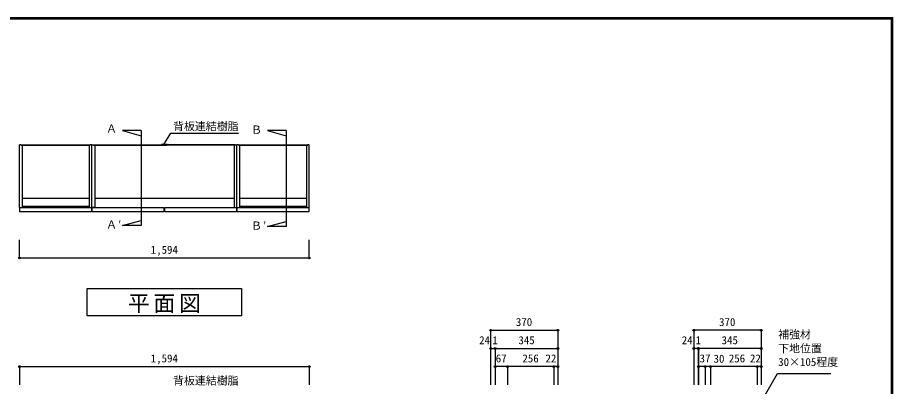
# Model space of a CAD drawing. Units: millimetres at full size, sheet at 1:20; some dimension numbers follow another scale. Extents: x -3893 to 3907, y -2871 to 2783.
# Drawn here: x -904 to 3907, y 753 to 2783 of the extents above; entities that cross this region are included whole.
import ezdxf
from ezdxf.enums import TextEntityAlignment as Align

# ---------------------------------------------------------------- set-up
doc = ezdxf.new("R2010")
doc.units = ezdxf.units.MM
doc.header["$LTSCALE"] = 20
doc.header["$PDMODE"] = 32
doc.header["$PDSIZE"] = 10
doc.layers.add('0-2_扉', color=7, linetype='Continuous')
doc.layers.add('F-1_枠', color=6, linetype='Continuous')
doc.styles.add('ＭＳ ゴシック', font='')
doc.styles.get('ＭＳ ゴシック').set_extended_font_data('MS Gothic')

msp = doc.modelspace()

# ---------------------------------------------------------------- linework, layer by layer
at = {"layer": '0-2_扉'}
for p, q in [((-326.79, 2160.63), (-223.92, 2133.06)), ((-223.92, 2160.63), (-326.79, 2160.63)), ((-223.92, 2160.63), (-223.92, 1638.5)), ((-98.49, 2083.58), (-61.63, 2147.43)), ((-61.63, 2147.43), (311.51, 2147.43)), ((573.16, 2160.63), (470.29, 2160.63)), ((470.29, 2160.63), (573.16, 2133.06)), ((573.16, 2160.63), (573.16, 1632.5)), ((-885.48, 2083.06), (-503.48, 2083.06)), ((-486.48, 2083.06), (-101.98, 2083.06)), ((-112.48, 2083.56), (-112.48, 2083.06)), ((-112.48, 2083.06), (-101.98, 2083.06)), ((-80.98, 2084.06), (-111.98, 2084.06)), ((-110.48, 2080.06), (-101.98, 2080.06)), ((-110.48, 2079.56), (-110.48, 2080.06)), ((-82.98, 2079.06), (-109.98, 2079.06)), ((-101.98, 2080.06), (-101.98, 2083.06)), ((-100.98, 2083.06), (-91.98, 2083.06)), ((-100.98, 2080.06), (-100.98, 2083.06)), ((-100.98, 2080.06), (-91.98, 2080.06)), ((-91.98, 2080.06), (-91.98, 2083.06)), ((293.52, 2083.06), (-90.98, 2083.06)), ((-90.98, 2080.06), (-90.98, 2083.06)), ((-90.98, 2083.06), (-80.48, 2083.06)), ((-90.98, 2080.06), (-82.48, 2080.06)), ((-82.48, 2079.56), (-82.48, 2080.06)), ((-80.48, 2083.56), (-80.48, 2083.06)), ((310.52, 2083.06), (692.52, 2083.06)), ((-326.79, 1638.5), (-223.92, 1666.06)), ((-223.92, 1638.5), (-326.79, 1638.5)), ((470.29, 1632.5), (573.16, 1660.06)), ((573.16, 1632.5), (470.29, 1632.5))]:
    msp.add_line(p, q, dxfattribs=at)
at = {"layer": '0-2_扉', "color": 2}
for p, q in [((-893.48, 1738.06), (-893.48, 2083.06)), ((-885.48, 2083.06), (-893.48, 2083.06)), ((-885.48, 2083.06), (-885.48, 2080.06)), ((-885.48, 2081.56), (-503.48, 2081.56)), ((-885.48, 2080.06), (-503.48, 2080.06)), ((-878.48, 2080.06), (-878.48, 1738.06)), ((-510.48, 2080.06), (-510.48, 1738.06)), ((-494.48, 1738.06), (-494.48, 2083.06)), ((-486.48, 2081.56), (-101.98, 2081.56)), ((-479.48, 2080.06), (-479.48, 1738.06)), ((293.52, 2081.56), (-90.98, 2081.56)), ((286.52, 2080.06), (286.52, 1738.06)), ((293.52, 2083.06), (301.52, 2083.06)), ((301.52, 1738.06), (301.52, 2083.06)), ((302.52, 1738.06), (302.52, 2083.06)), ((310.52, 2083.06), (302.52, 2083.06)), ((310.52, 2083.06), (310.52, 2080.06)), ((310.52, 2081.56), (692.52, 2081.56)), ((310.52, 2080.06), (692.52, 2080.06)), ((317.52, 2080.06), (317.52, 1738.06)), ((685.52, 2080.06), (685.52, 1738.06)), ((-893.48, 1738.06), (-878.48, 1738.06)), ((-479.48, 1738.06), (-494.48, 1738.06)), ((286.52, 1738.06), (301.52, 1738.06)), ((302.52, 1738.06), (317.52, 1738.06))]:
    msp.add_line(p, q, dxfattribs=at)
at = {"layer": '0-2_扉', "color": 3}
for p, q in [((-878.48, 1790.06), (-510.48, 1790.06)), ((-479.48, 1790.06), (286.52, 1790.06)), ((317.52, 1790.06), (685.52, 1790.06)), ((-878.48, 1745.06), (-510.48, 1745.06)), ((317.52, 1745.06), (685.52, 1745.06))]:
    msp.add_line(p, q, dxfattribs=at)
at = {"layer": '0-2_扉', "color": 4}
for p, q in [((-893.48, 1460.06), (-893.48, 1560.06)), ((700.52, 1460.06), (700.52, 1560.06)), ((-893.48, 1460.06), (700.52, 1460.06)), ((1697.52, 1062.33), (2067.52, 1062.33)), ((1697.52, 1062.33), (1697.52, 762.33)), ((2067.52, 1062.33), (2067.52, 862.33)), ((3184.52, 1062.33), (2814.52, 1062.33)), ((2814.52, 1062.33), (2814.52, 962.33)), ((3184.52, 1062.33), (3184.52, 962.33)), ((1697.52, 962.33), (2067.52, 962.33)), ((1721.52, 962.33), (1721.52, 762.33)), ((1722.52, 962.33), (1722.52, 862.33)), ((2838.52, 962.33), (2814.52, 962.33)), ((2814.52, 962.33), (2814.52, 762.33)), ((2839.52, 962.33), (2838.52, 962.33)), ((2838.52, 962.33), (2838.52, 762.33)), ((3184.52, 962.33), (2839.52, 962.33)), ((2839.52, 962.33), (2839.52, 862.33)), ((3184.52, 962.33), (3184.52, 762.33)), ((-893.48, 862.33), (-893.48, 762.33)), ((-893.48, 862.33), (700.52, 862.33)), ((700.52, 862.33), (700.52, 762.33)), ((1722.52, 862.33), (1722.52, 762.33)), ((1789.52, 862.33), (1722.52, 862.33)), ((2045.52, 862.33), (1789.52, 862.33)), ((1789.52, 862.33), (1789.52, 762.33)), ((2067.52, 862.33), (2045.52, 862.33)), ((2045.52, 862.33), (2045.52, 762.33)), ((2067.52, 862.33), (2067.52, 762.33)), ((2839.52, 862.33), (2839.52, 762.33)), ((2876.52, 862.33), (2839.52, 862.33)), ((2876.52, 862.33), (2876.52, 762.33)), ((2906.52, 862.33), (2876.52, 862.33)), ((2906.52, 862.33), (2906.52, 762.33)), ((3162.52, 862.33), (2906.52, 862.33)), ((3162.52, 862.33), (3162.52, 762.33)), ((3184.52, 862.33), (3162.52, 862.33)), ((3184.52, 862.33), (3184.52, 762.33))]:
    msp.add_line(p, q, dxfattribs=at)
at = {"layer": '0-2_扉', "color": 2}
for points in [[(-510.48, 1738.06), (-495.48, 1738.06), (-495.48, 2083.06)], [(-495.48, 2083.06), (-503.48, 2083.06), (-503.48, 2080.06)], [(-494.48, 2083.06), (-486.48, 2083.06), (-486.48, 2080.06), (-101.98, 2080.06)], [(293.52, 2083.06), (293.52, 2080.06), (-90.98, 2080.06)], [(685.52, 1738.06), (700.52, 1738.06), (700.52, 2083.06)], [(700.52, 2083.06), (692.52, 2083.06), (692.52, 2080.06)]]:
    msp.add_lwpolyline(points, dxfattribs=at)
for points in [[(-891.48, 1737.06), (-497.48, 1737.06), (-497.48, 1713.06), (-891.48, 1713.06)], [(-98.48, 1713.06), (-492.48, 1713.06), (-492.48, 1737.06), (-98.48, 1737.06)], [(299.52, 1713.06), (-94.48, 1713.06), (-94.48, 1737.06), (299.52, 1737.06)], [(698.52, 1713.06), (304.52, 1713.06), (304.52, 1737.06), (698.52, 1737.06)]]:
    msp.add_lwpolyline(points, close=True, dxfattribs=at)
at = {"layer": '0-2_扉'}
msp.add_lwpolyline([(-521.48, 1292.21), (328.52, 1292.21), (328.52, 1142.21), (-521.48, 1142.21)], close=True, dxfattribs=at)
msp.add_lwpolyline([(3198, 690.87), (3275.03, 824.29), (3568.05, 824.29)], dxfattribs=at)
for centre, start, end in [((-111.98, 2083.56), 90, 180), ((-109.98, 2079.56), 180, 270), ((-82.98, 2079.56), 270, 0), ((-80.98, 2083.56), 0, 90)]:
    msp.add_arc(centre, 0.5, start, end, dxfattribs=at)
for p in [(-893.48, 1460.06), (700.52, 1460.06), (1697.52, 1062.33), (2067.52, 1062.33), (2814.52, 1062.33), (3184.52, 1062.33), (1697.52, 962.33), (1721.52, 962.33), (1722.52, 962.33), (2067.52, 962.33), (2814.52, 962.33), (2838.52, 962.33), (2839.52, 962.33), (3184.52, 962.33), (-893.48, 862.33), (700.52, 862.33), (1722.52, 862.33), (1789.52, 862.33), (2045.52, 862.33), (2067.52, 862.33), (2839.52, 862.33), (2876.52, 862.33), (2906.52, 862.33), (3162.52, 862.33), (3184.52, 862.33)]:
    msp.add_point(p, dxfattribs=at)
at = {"layer": 'F-1_枠'}
for p, q in [((-3893.39, 2783.33), (3906.61, 2783.33)), ((-3893.39, 2780), (3906.61, 2780)), ((-3893.39, 2776.67), (3906.61, 2776.67)), ((3899.95, 2783.33), (3899.95, -2803.33)), ((3903.28, 2783.33), (3903.28, -2803.33)), ((3906.61, 2783.33), (3906.61, -2803.33))]:
    msp.add_line(p, q, dxfattribs=at)

# ---------------------------------------------------------------- texts
at = {"layer": '0-2_扉', "style": 'ＭＳ ゴシック'}
for s, p in [('背板連結樹脂', (-48.49, 2149.56)), ('Ａ ', (-416.79, 2136.63)), ('Ｂ ', (380.29, 2130.63)), ("Ａ'", (-416.79, 1608.5)), ("Ｂ'", (380.29, 1602.5)), ('1,594', (-171.48, 1470.06)), ('370', (1836.02, 1072.33)), ('370', (2953.02, 1072.33)), ('補強材', (3278.26, 1003.7)), ('24', (1634.11, 972.33)), ('1', (1707.02, 972.33)), ('345', (1850.02, 972.33)), ('24', (2747.87, 972.33)), ('1', (2824.02, 972.33)), ('345', (2967.02, 972.33)), ('下地位置', (3278.26, 927.08)), ('1,594', (-171.48, 872.33)), ('67', (1725.52, 872.33)), ('256', (1872.02, 872.33)), ('22', (1998.81, 872.33)), ('37', (2845.87, 872.33)), ('30', (2922.86, 870.72)), ('256', (3006.87, 872.33)), ('22', (3123.09, 872.33)), ('30×105程度', (3278.26, 852.54)), ('背板連結樹脂', (-48.49, 749.76))]:
    msp.add_text(s, height=43.99, dxfattribs=at).set_placement(p, align=Align.BOTTOM_LEFT)
at = {"layer": '0-2_扉', "insert": (-296.48, 1157.21), "char_height": 87.98, "attachment_point": 7, "style": 'ＭＳ ゴシック'}
msp.add_mtext('\\T1.17;平面図', dxfattribs=at)

doc.saveas('drawing.dxf')
